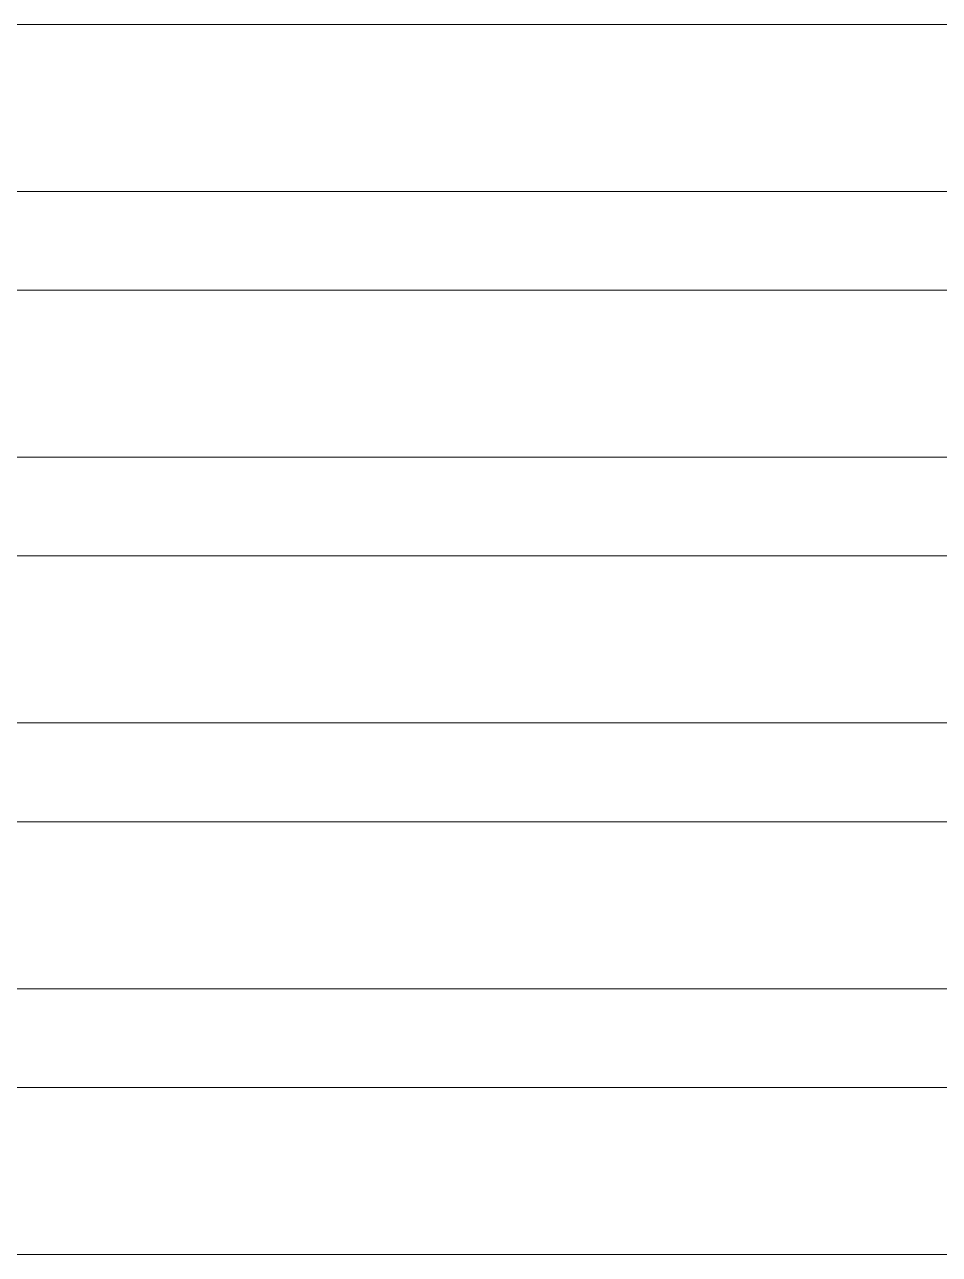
# Model space of a CAD drawing. Extents: x -76427 to 292734, y -42117 to 131250.
# Drawn here: x 12751.6 to 12794.1, y -36555.1 to -36498 of the extents above; entities that cross this region are included whole.
import ezdxf

# ---------------------------------------------------------------- set-up
doc = ezdxf.new("R2010")
doc.units = 0
doc.header["$LTSCALE"] = 10
for name, color, linetype, lineweight in [('XFM7P10PV$0$AP5B-SM-08-FNN-300-A(B)-LB1$0$A-GENM', 252, 'Continuous', 5), ('XFM7P10PV$0$AP5B-SM-08-FNN-300-A(B)-LB1$0$PVAC-SUS管附件', 252, 'Continuous', 5), ('XFM7P10PV-200K$0$AP5B-SM-08-FNN-300-A(B)-LB1$0$A-GENM', 7, 'Continuous', 5), ('XFM7P10PV-200K$0$AP5B-SM-08-FNN-300-A(B)-LB1$0$PVAC-SUS管附件', 7, 'Continuous', 5)]:
    doc.layers.add(name, color=color, linetype=linetype, lineweight=lineweight)

# ---------------------------------------------------------------- blocks, each defined once
blk = doc.blocks.new('XFM7P10PV-200K$0$AP5B-SM-08-FNN-300-A(B)-LB1$0$不銹鋼軟接_150A - RFB-6x6-1677208-LB1-PX-X')
at = {"layer": 'XFM7P10PV-200K$0$AP5B-SM-08-FNN-300-A(B)-LB1$0$A-GENM', "color": 216, "true_color": 0x800080}
for p, q in [((-4441.0552, 15960.1091), (-4449.1199, 15960.1091)), ((-4449.1199, 15959.3331), (-4441.0552, 15959.3331)), ((-4441.0552, 15958.8747), (-4449.1199, 15958.8747)), ((-4449.1199, 15958.0987), (-4441.0552, 15958.0987)), ((-4441.0552, 15957.6402), (-4449.1199, 15957.6402)), ((-4449.1199, 15956.8642), (-4441.0552, 15956.8643)), ((-4441.0552, 15956.4058), (-4449.1199, 15956.4058)), ((-4449.1199, 15955.6298), (-4441.0552, 15955.6298)), ((-4441.0552, 15955.1714), (-4449.1199, 15955.1713)), ((-4449.1199, 15954.3954), (-4441.0552, 15954.3954))]:
    blk.add_line(p, q, dxfattribs=at)
at = {"layer": 'XFM7P10PV-200K$0$AP5B-SM-08-FNN-300-A(B)-LB1$0$A-GENM', "color": 216, "true_color": 0x800080, "flags": 128}
for points in [[(-4440.791, 15960.1091), (-4441.1544, 15960.1091), (-4441.5159, 15960.1091), (-4441.875, 15960.1091), (-4442.2311, 15960.1091), (-4442.5836, 15960.1091), (-4442.932, 15960.1091), (-4443.2757, 15960.1091), (-4443.6142, 15960.1091), (-4443.9468, 15960.1091), (-4444.2732, 15960.1091), (-4444.5927, 15960.1091), (-4444.9049, 15960.1091), (-4445.2092, 15960.1091), (-4445.5052, 15960.1091)], [(-4445.534, 15959.3331), (-4445.2388, 15959.3331), (-4444.9353, 15959.3331), (-4444.6239, 15959.3331), (-4444.3051, 15959.3331), (-4443.9794, 15959.3331), (-4443.6473, 15959.3331), (-4443.3094, 15959.3331), (-4442.9662, 15959.3331), (-4442.6183, 15959.3331), (-4442.2662, 15959.3331), (-4441.9104, 15959.3331), (-4441.5516, 15959.3331), (-4441.1903, 15959.3331), (-4440.827, 15959.3331)], [(-4440.791, 15958.8747), (-4441.1544, 15958.8747), (-4441.5159, 15958.8747), (-4441.875, 15958.8747), (-4442.2311, 15958.8747), (-4442.5836, 15958.8747), (-4442.932, 15958.8747), (-4443.2757, 15958.8747), (-4443.6142, 15958.8747), (-4443.9468, 15958.8747), (-4444.2732, 15958.8747), (-4444.5927, 15958.8747), (-4444.9049, 15958.8747), (-4445.2092, 15958.8747), (-4445.5052, 15958.8747)], [(-4445.534, 15958.0987), (-4445.2388, 15958.0987), (-4444.9353, 15958.0987), (-4444.6239, 15958.0987), (-4444.3051, 15958.0987), (-4443.9794, 15958.0987), (-4443.6473, 15958.0987), (-4443.3094, 15958.0987), (-4442.9662, 15958.0987), (-4442.6183, 15958.0987), (-4442.2661, 15958.0987), (-4441.9104, 15958.0987), (-4441.5516, 15958.0987), (-4441.1902, 15958.0987), (-4440.827, 15958.0987)], [(-4440.791, 15957.6402), (-4441.1544, 15957.6402), (-4441.5159, 15957.6402), (-4441.875, 15957.6402), (-4442.2311, 15957.6402), (-4442.5836, 15957.6402), (-4442.932, 15957.6402), (-4443.2757, 15957.6402), (-4443.6142, 15957.6402), (-4443.9468, 15957.6402), (-4444.2732, 15957.6402), (-4444.5927, 15957.6402), (-4444.9049, 15957.6402), (-4445.2092, 15957.6402), (-4445.5051, 15957.6402)], [(-4445.5339, 15956.8643), (-4445.2388, 15956.8643), (-4444.9353, 15956.8643), (-4444.6239, 15956.8643), (-4444.3051, 15956.8643), (-4443.9794, 15956.8643), (-4443.6473, 15956.8643), (-4443.3094, 15956.8643), (-4442.9662, 15956.8643), (-4442.6183, 15956.8643), (-4442.2661, 15956.8643), (-4441.9104, 15956.8643), (-4441.5516, 15956.8643), (-4441.1902, 15956.8643), (-4440.827, 15956.8643)], [(-4440.791, 15956.4058), (-4441.1544, 15956.4058), (-4441.5159, 15956.4058), (-4441.875, 15956.4058), (-4442.2311, 15956.4058), (-4442.5836, 15956.4058), (-4442.932, 15956.4058), (-4443.2757, 15956.4058), (-4443.6142, 15956.4058), (-4443.9468, 15956.4058), (-4444.2732, 15956.4058), (-4444.5927, 15956.4058), (-4444.9049, 15956.4058), (-4445.2092, 15956.4058), (-4445.5051, 15956.4058)], [(-4445.5339, 15955.6298), (-4445.2388, 15955.6298), (-4444.9353, 15955.6298), (-4444.6239, 15955.6298), (-4444.3051, 15955.6298), (-4443.9794, 15955.6298), (-4443.6473, 15955.6298), (-4443.3094, 15955.6298), (-4442.9662, 15955.6298), (-4442.6183, 15955.6298), (-4442.2661, 15955.6298), (-4441.9104, 15955.6298), (-4441.5516, 15955.6298), (-4441.1902, 15955.6298), (-4440.827, 15955.6298)], [(-4440.791, 15955.1714), (-4441.1544, 15955.1714), (-4441.5159, 15955.1714), (-4441.875, 15955.1714), (-4442.2311, 15955.1714), (-4442.5836, 15955.1714), (-4442.932, 15955.1714), (-4443.2757, 15955.1714), (-4443.6142, 15955.1713), (-4443.9468, 15955.1713), (-4444.2732, 15955.1713), (-4444.5927, 15955.1713), (-4444.9049, 15955.1713), (-4445.2092, 15955.1713), (-4445.5051, 15955.1713)], [(-4445.5339, 15954.3954), (-4445.2388, 15954.3954), (-4444.9353, 15954.3954), (-4444.6239, 15954.3954), (-4444.3051, 15954.3954), (-4443.9794, 15954.3954), (-4443.6473, 15954.3954), (-4443.3094, 15954.3954), (-4442.9662, 15954.3954), (-4442.6183, 15954.3954), (-4442.2661, 15954.3954), (-4441.9104, 15954.3954), (-4441.5515, 15954.3954), (-4441.1902, 15954.3954), (-4440.827, 15954.3954)]]:
    blk.add_lwpolyline(points, dxfattribs=at)
blk = doc.blocks.new('XFM7P10PV-200K$0$AP5B-SM-08-FNN-300-A(B)-LB1$0$不銹鋼軟接_150A - 標準-1677211-LB1-PX-X')
blk.add_blockref('XFM7P10PV-200K$0$AP5B-SM-08-FNN-300-A(B)-LB1$0$不銹鋼軟接_150A - RFB-6x6-1677208-LB1-PX-X', (0, 0))
blk = doc.blocks.new('XFM7P10PV-200K')
at = {"layer": 'XFM7P10PV-200K$0$AP5B-SM-08-FNN-300-A(B)-LB1$0$PVAC-SUS管附件', "color": 216, "true_color": 0x800080, "xscale": 10, "yscale": 10, "zscale": 10}
blk.add_blockref('XFM7P10PV-200K$0$AP5B-SM-08-FNN-300-A(B)-LB1$0$不銹鋼軟接_150A - 標準-1677211-LB1-PX-X', (57204.335, -196099.042, 0), dxfattribs=at)
blk = doc.blocks.new('XFM7P10PV$0$AP5B-SM-08-FNN-300-A(B)-LB1$0$不銹鋼軟接_150A - RFB-6x6-1677208-LB1-PX-X')
at = {"layer": 'XFM7P10PV$0$AP5B-SM-08-FNN-300-A(B)-LB1$0$A-GENM', "color": 216, "true_color": 0x800080}
for p, q in [((-4441.0552, 15960.1091), (-4449.1199, 15960.1091)), ((-4449.1199, 15959.3331), (-4441.0552, 15959.3331)), ((-4441.0552, 15958.8747), (-4449.1199, 15958.8747)), ((-4449.1199, 15958.0987), (-4441.0552, 15958.0987)), ((-4441.0552, 15957.6402), (-4449.1199, 15957.6402)), ((-4449.1199, 15956.8642), (-4441.0552, 15956.8643)), ((-4441.0552, 15956.4058), (-4449.1199, 15956.4058)), ((-4449.1199, 15955.6298), (-4441.0552, 15955.6298)), ((-4441.0552, 15955.1714), (-4449.1199, 15955.1713)), ((-4449.1199, 15954.3954), (-4441.0552, 15954.3954))]:
    blk.add_line(p, q, dxfattribs=at)
at = {"layer": 'XFM7P10PV$0$AP5B-SM-08-FNN-300-A(B)-LB1$0$A-GENM', "color": 216, "true_color": 0x800080, "flags": 128}
for points in [[(-4440.791, 15960.1091), (-4441.1544, 15960.1091), (-4441.5159, 15960.1091), (-4441.875, 15960.1091), (-4442.2311, 15960.1091), (-4442.5836, 15960.1091), (-4442.932, 15960.1091), (-4443.2757, 15960.1091), (-4443.6142, 15960.1091), (-4443.9468, 15960.1091), (-4444.2732, 15960.1091), (-4444.5927, 15960.1091), (-4444.9049, 15960.1091), (-4445.2092, 15960.1091), (-4445.5052, 15960.1091)], [(-4445.534, 15959.3331), (-4445.2388, 15959.3331), (-4444.9353, 15959.3331), (-4444.6239, 15959.3331), (-4444.3051, 15959.3331), (-4443.9794, 15959.3331), (-4443.6473, 15959.3331), (-4443.3094, 15959.3331), (-4442.9662, 15959.3331), (-4442.6183, 15959.3331), (-4442.2662, 15959.3331), (-4441.9104, 15959.3331), (-4441.5516, 15959.3331), (-4441.1903, 15959.3331), (-4440.827, 15959.3331)], [(-4440.791, 15958.8747), (-4441.1544, 15958.8747), (-4441.5159, 15958.8747), (-4441.875, 15958.8747), (-4442.2311, 15958.8747), (-4442.5836, 15958.8747), (-4442.932, 15958.8747), (-4443.2757, 15958.8747), (-4443.6142, 15958.8747), (-4443.9468, 15958.8747), (-4444.2732, 15958.8747), (-4444.5927, 15958.8747), (-4444.9049, 15958.8747), (-4445.2092, 15958.8747), (-4445.5052, 15958.8747)], [(-4445.534, 15958.0987), (-4445.2388, 15958.0987), (-4444.9353, 15958.0987), (-4444.6239, 15958.0987), (-4444.3051, 15958.0987), (-4443.9794, 15958.0987), (-4443.6473, 15958.0987), (-4443.3094, 15958.0987), (-4442.9662, 15958.0987), (-4442.6183, 15958.0987), (-4442.2661, 15958.0987), (-4441.9104, 15958.0987), (-4441.5516, 15958.0987), (-4441.1902, 15958.0987), (-4440.827, 15958.0987)], [(-4440.791, 15957.6402), (-4441.1544, 15957.6402), (-4441.5159, 15957.6402), (-4441.875, 15957.6402), (-4442.2311, 15957.6402), (-4442.5836, 15957.6402), (-4442.932, 15957.6402), (-4443.2757, 15957.6402), (-4443.6142, 15957.6402), (-4443.9468, 15957.6402), (-4444.2732, 15957.6402), (-4444.5927, 15957.6402), (-4444.9049, 15957.6402), (-4445.2092, 15957.6402), (-4445.5051, 15957.6402)], [(-4445.5339, 15956.8643), (-4445.2388, 15956.8643), (-4444.9353, 15956.8643), (-4444.6239, 15956.8643), (-4444.3051, 15956.8643), (-4443.9794, 15956.8643), (-4443.6473, 15956.8643), (-4443.3094, 15956.8643), (-4442.9662, 15956.8643), (-4442.6183, 15956.8643), (-4442.2661, 15956.8643), (-4441.9104, 15956.8643), (-4441.5516, 15956.8643), (-4441.1902, 15956.8643), (-4440.827, 15956.8643)], [(-4440.791, 15956.4058), (-4441.1544, 15956.4058), (-4441.5159, 15956.4058), (-4441.875, 15956.4058), (-4442.2311, 15956.4058), (-4442.5836, 15956.4058), (-4442.932, 15956.4058), (-4443.2757, 15956.4058), (-4443.6142, 15956.4058), (-4443.9468, 15956.4058), (-4444.2732, 15956.4058), (-4444.5927, 15956.4058), (-4444.9049, 15956.4058), (-4445.2092, 15956.4058), (-4445.5051, 15956.4058)], [(-4445.5339, 15955.6298), (-4445.2388, 15955.6298), (-4444.9353, 15955.6298), (-4444.6239, 15955.6298), (-4444.3051, 15955.6298), (-4443.9794, 15955.6298), (-4443.6473, 15955.6298), (-4443.3094, 15955.6298), (-4442.9662, 15955.6298), (-4442.6183, 15955.6298), (-4442.2661, 15955.6298), (-4441.9104, 15955.6298), (-4441.5516, 15955.6298), (-4441.1902, 15955.6298), (-4440.827, 15955.6298)], [(-4440.791, 15955.1714), (-4441.1544, 15955.1714), (-4441.5159, 15955.1714), (-4441.875, 15955.1714), (-4442.2311, 15955.1714), (-4442.5836, 15955.1714), (-4442.932, 15955.1714), (-4443.2757, 15955.1714), (-4443.6142, 15955.1713), (-4443.9468, 15955.1713), (-4444.2732, 15955.1713), (-4444.5927, 15955.1713), (-4444.9049, 15955.1713), (-4445.2092, 15955.1713), (-4445.5051, 15955.1713)], [(-4445.5339, 15954.3954), (-4445.2388, 15954.3954), (-4444.9353, 15954.3954), (-4444.6239, 15954.3954), (-4444.3051, 15954.3954), (-4443.9794, 15954.3954), (-4443.6473, 15954.3954), (-4443.3094, 15954.3954), (-4442.9662, 15954.3954), (-4442.6183, 15954.3954), (-4442.2661, 15954.3954), (-4441.9104, 15954.3954), (-4441.5515, 15954.3954), (-4441.1902, 15954.3954), (-4440.827, 15954.3954)]]:
    blk.add_lwpolyline(points, dxfattribs=at)
blk = doc.blocks.new('XFM7P10PV$0$AP5B-SM-08-FNN-300-A(B)-LB1$0$不銹鋼軟接_150A - 標準-1677211-LB1-PX-X')
blk.add_blockref('XFM7P10PV$0$AP5B-SM-08-FNN-300-A(B)-LB1$0$不銹鋼軟接_150A - RFB-6x6-1677208-LB1-PX-X', (0, 0))
blk = doc.blocks.new('XFM7P10PV')
at = {"layer": 'XFM7P10PV$0$AP5B-SM-08-FNN-300-A(B)-LB1$0$PVAC-SUS管附件', "color": 216, "true_color": 0x800080, "xscale": 10, "yscale": 10, "zscale": 10}
blk.add_blockref('XFM7P10PV$0$AP5B-SM-08-FNN-300-A(B)-LB1$0$不銹鋼軟接_150A - 標準-1677211-LB1-PX-X', (57204.335, -196099.042, 0), dxfattribs=at)

msp = doc.modelspace()

# ---------------------------------------------------------------- block references
for name in ['XFM7P10PV', 'XFM7P10PV-200K']:
    msp.add_blockref(name, (0, 0))

doc.saveas('drawing.dxf')
